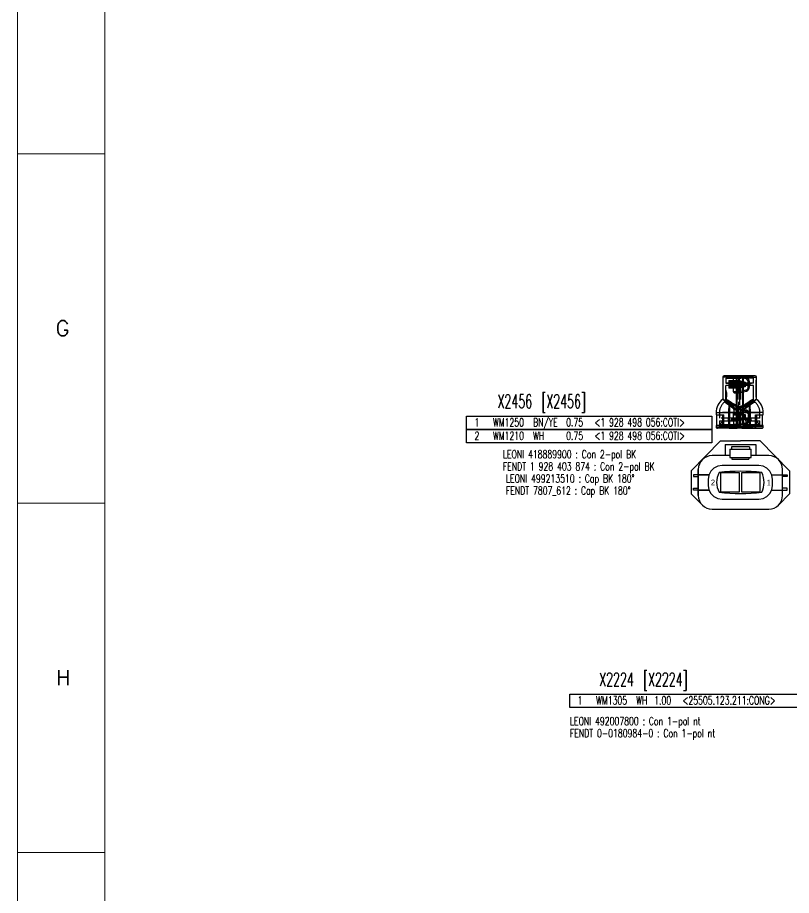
# Model space of a CAD drawing. Header units: millimetres. Extents: x -1 to 4489, y 0 to 1364.
# Drawn here: x 0 to 287.6, y 276.2 to 602.4 of the extents above; entities that cross this region are included whole.
import ezdxf

# ---------------------------------------------------------------- set-up
doc = ezdxf.new("R2010")
doc.units = ezdxf.units.MM
doc.linetypes.add('DOT', pattern=[0.25, 0, -0.25])
doc.linetypes.add('HIDDEN', pattern=[9.525, 6.35, -3.175])
for name, color, linetype in [('DEFAULT_2', 8, 'HIDDEN'), ('Drawingheader + Standards', 7, 'Continuous'), ('LAYER_0', 7, 'Continuous'), ('VERRUNDUNGEN', 7, 'Continuous')]:
    doc.layers.add(name, color=color, linetype=linetype)
doc.styles.add('DEFAULT', font='simplex.shx', dxfattribs={"bigfont": 'bigfont'})
doc.styles.add('HS-COMP-DESCRIPTION', font='ROMANS.SHX', dxfattribs={"width": 0.6, "height": 5})
doc.styles.add('HS-PART-NO', font='ROMANS.SHX', dxfattribs={"width": 0.7, "height": 3})
doc.styles.add('HS-WIRE', font='ROMANS.SHX', dxfattribs={"width": 0.7, "height": 3})

# ---------------------------------------------------------------- blocks, each defined once
blk = doc.blocks.new('Rahmen')
at = {"layer": 'Drawingheader + Standards', "color": 0, "linetype": 'Continuous', "lineweight": 0}
for p, q in [((-7386.39, -619.37), (-7386.39, 743.98)), ((-7386.39, 743.98), (-7386.39, -619.37)), ((-7353.97, 711.56), (-7353.97, -586.95)), ((-7386.39, -67.54), (-7353.97, -67.54)), ((-7386.39, -197.39), (-7353.97, -197.39)), ((-7386.39, -327.24), (-7353.97, -327.24))]:
    blk.add_line(p, q, dxfattribs=at)
at = {"layer": 'Drawingheader + Standards', "color": 0, "linetype": 'Continuous', "lineweight": 0, "style": 'DEFAULT'}
for s, p in [('G', (-7372.21, -135.25)), ('H', (-7372.08, -265.1))]:
    blk.add_text(s, height=5.67, dxfattribs=at).set_placement(p)
blk = doc.blocks.new('418889900')
at = {"layer": 'LAYER_0', "color": 7}
for points in [[(-7.53, 25.33), (-18.43, 14.2)], [(-7.53, 25.33), (-5.89, 25.33)], [(-5.89, 25.33), (-0.18, 25.33)], [(-5.89, 23.97), (5.52, 23.97)], [(-5.89, 23.97), (-5.89, 19.89)], [(-3.5, 23.17), (-3.5, 22.31)], [(3.14, 23.17), (-3.5, 23.17)], [(5.52, 25.33), (-0.18, 25.33)], [(3.14, 23.17), (3.14, 22.31)], [(7.16, 25.33), (5.52, 25.33)], [(5.52, 23.97), (5.52, 19.89)], [(7.16, 25.33), (18.06, 14.2)], [(-4.11, 19.89), (-10.71, 19.89)], [(-4.11, 22.31), (3.85, 22.31)], [(-4.11, 22.31), (-4.11, 19.2)], [(3.85, 19.2), (3.85, 22.31)], [(10.34, 19.89), (3.85, 19.89)], [(-4.11, 19.2), (3.85, 19.2)], [(-3.38, 19.2), (-3.38, 18.61)], [(-3.38, 18.61), (3.01, 18.61)], [(3.01, 19.2), (3.01, 18.61)], [(-18.43, 14.2), (-18.43, 5.67)], [(-15.83, 14.77), (-15.83, 5.1)], [(-15.83, 5.1), (-15.83, 14.77)], [(-12.13, 8.8), (-11.88, 7.22), (-11.15, 5.79), (-10.02, 4.66), (-8.59, 3.93), (-7.01, 3.68), (6.64, 3.68), (8.23, 3.93), (9.65, 4.66), (10.79, 5.79), (11.52, 7.22), (11.76, 8.8), (11.76, 11.07), (11.51, 12.65), (10.78, 14.08), (9.65, 15.21), (8.22, 15.94), (6.64, 16.19), (-7.01, 16.19), (-8.59, 15.94), (-10.02, 15.21), (-11.15, 14.08), (-11.88, 12.65), (-12.13, 11.07), (-12.13, 8.8)], [(-7.54, 6.43), (-0.53, 6.43), (-0.53, 13.44), (-7.54, 13.44), (-7.54, 6.43)], [(0.17, 6.43), (7.17, 6.43), (7.17, 13.44), (0.17, 13.44), (0.17, 6.43)], [(15.46, 5.1), (15.46, 14.77)], [(18.06, 14.2), (18.06, 5.67)], [(-15.83, 12.78), (-17.58, 12.78), (-17.58, 12.08), (-15.83, 12.08)], [(-11.79, 12.78), (-15.83, 12.78)], [(-11.79, 12.78), (-15.83, 12.78)], [(-15.83, 12.78), (-11.79, 12.78)], [(-15.83, 12.78), (-15.69, 12.78)], [(-15.83, 12.78), (-11.84, 12.78)], [(-11.79, 12.78), (-15.83, 12.78)], [(-11.79, 12.78), (-15.83, 12.78)], [(11.47, 12.78), (15.46, 12.78)], [(11.47, 12.78), (15.46, 12.78)], [(11.47, 12.78), (15.46, 12.78)], [(15.46, 12.78), (17.21, 12.78), (17.21, 12.08), (15.46, 12.08)], [(-15.83, 7.09), (-17.58, 7.09), (-17.58, 7.79), (-15.83, 7.79)], [(-11.79, 7.09), (-15.83, 7.09)], [(-11.79, 7.09), (-15.83, 7.09)], [(-15.83, 7.09), (-11.84, 7.09)], [(-11.79, 7.09), (-15.83, 7.09)], [(-11.79, 7.09), (-15.83, 7.09)], [(-15.83, 7.09), (-11.79, 7.09)], [(-15.83, 7.09), (-15.69, 7.09)], [(11.47, 7.09), (15.46, 7.09)], [(15.46, 7.09), (17.21, 7.09), (17.21, 7.79), (15.46, 7.79)], [(-18.43, 5.67), (-14.33, 1.48)], [(18.06, 5.67), (13.96, 1.48)], [(-10.71, -0.02), (10.34, -0.02)]]:
    blk.add_lwpolyline(points, dxfattribs=at)
for centre, radius, start, end in [((-10.71, 14.77), 5.12, 90, 180), ((10.34, 14.77), 5.12, 0, 90), ((-1.17, 9.93), 7.84, 152.22, 207.79), ((-0.18, -51.31), 65.38, 83.032, 96.966), ((0.8, 9.93), 7.84, 332.21, 27.775), ((-10.71, 5.1), 5.12, 180, 270), ((-0.18, 71.18), 65.38, 263.03, 276.97), ((10.34, 5.1), 5.12, 270, 0)]:
    blk.add_arc(centre, radius, start, end, dxfattribs=at)
for s, p in [('2', (-11.17, 8.86)), ('1', (9.56, 8.8))]:
    blk.add_text(s, height=2.1, dxfattribs=at).set_placement(p)
blk = doc.blocks.new('A$C147F36D9')
at = {"color": 0, "linetype": 'Continuous'}
for p, q in [((0, 19), (8.44, 19)), ((0, 19), (0, 18.5)), ((0, 18.5), (2.53, 18.5)), ((0.2, 18.5), (0.2, 14.5)), ((0.5, 19.5), (0.5, 19.5)), ((4.88, 19.5), (0.5, 19.5)), ((2.53, 14.5), (2.53, 18.5)), ((4.76, 19.1), (4.77, 19.19)), ((4.76, 19), (4.76, 19.1)), ((4.76, 19), (4.76, 13.7)), ((4.77, 19.19), (4.78, 19.28)), ((4.78, 19.28), (4.79, 19.35)), ((4.79, 19.35), (4.81, 19.42)), ((4.81, 19.42), (4.83, 19.46)), ((4.83, 19.46), (4.85, 19.49)), ((4.85, 19.49), (4.88, 19.5)), ((4.88, 19.5), (12.62, 19.5)), ((7.76, 19.5), (5.13, 19.5)), ((5.13, 19.5), (7.6, 19.5)), ((7.49, 18.16), (8.25, 18.37)), ((7.49, 13.7), (7.49, 18.16)), ((7.75, 18.23), (7.81, 18.24)), ((7.75, 0.27), (7.75, 18.23)), ((7.81, 18.24), (7.91, 18.25)), ((7.91, 18.25), (8.04, 18.25)), ((8.04, 18.25), (8.2, 18.26)), ((8.2, 18.26), (8.37, 18.26)), ((8.25, 18.37), (8.33, 18.37)), ((8.3, 18.38), (8.44, 18.42)), ((8.33, 18.37), (9.25, 18.37)), ((8.37, 18.26), (8.56, 18.26)), ((8.45, 19.14), (8.44, 19)), ((8.44, 19), (8.44, 18.42)), ((8.46, 19.26), (8.45, 19.14)), ((8.48, 19.36), (8.46, 19.26)), ((8.5, 19.43), (8.48, 19.36)), ((8.53, 19.48), (8.5, 19.43)), ((8.57, 19.5), (8.53, 19.48)), ((8.56, 18.26), (8.75, 18.26)), ((8.75, 18.37), (8.75, 18.7)), ((8.75, 18.26), (8.94, 18.26)), ((8.93, 19.5), (8.97, 19.47)), ((8.94, 18.26), (9.13, 18.26)), ((8.97, 19.47), (9, 19.42)), ((9, 19.42), (9.02, 19.34)), ((9.02, 19.34), (9.04, 19.25)), ((9.04, 19.25), (9.05, 19.13)), ((9.05, 19.13), (9.06, 19)), ((17.5, 19), (9.06, 19)), ((9.06, 18.42), (9.06, 19)), ((9.2, 18.38), (9.06, 18.42)), ((9.13, 18.26), (9.3, 18.26)), ((9.25, 18.37), (9.75, 18.23)), ((9.3, 18.26), (9.46, 18.25)), ((9.46, 18.25), (9.59, 18.25)), ((9.59, 18.25), (9.69, 18.24)), ((12.61, 19.5), (9.62, 19.5)), ((9.69, 18.24), (9.75, 18.23)), ((9.75, 18.23), (10.01, 18.16)), ((9.75, 0.27), (9.75, 18.23)), ((10.01, 13.7), (10.01, 18.16)), ((12.62, 19.5), (17, 19.5)), ((12.65, 19.49), (12.62, 19.5)), ((12.67, 19.46), (12.65, 19.49)), ((12.69, 19.42), (12.67, 19.46)), ((12.7, 19.35), (12.69, 19.42)), ((12.72, 19.28), (12.7, 19.35)), ((12.73, 19.19), (12.72, 19.28)), ((12.74, 19.1), (12.73, 19.19)), ((12.74, 19), (12.74, 19.1)), ((12.74, 19), (12.74, 13.7)), ((14.97, 18.5), (17.5, 18.5)), ((14.97, 18.5), (14.97, 14.5)), ((17.3, 14.5), (17.3, 18.5)), ((17.5, 18.5), (17.5, 19)), ((2.53, 14.5), (0, 14.5)), ((0, 14.5), (0, 13.7)), ((0, 13.7), (1.34, 13.7)), ((1.34, 13.7), (4.76, 13.7)), ((4.76, 13.7), (7.49, 13.7)), ((4.76, 13.7), (4.77, 13.16)), ((4.77, 13.16), (4.78, 12.63)), ((7.48, 13.19), (7.49, 13.36)), ((7.48, 13.02), (7.48, 13.19)), ((7.49, 13.53), (7.49, 13.7)), ((7.49, 13.36), (7.49, 13.53)), ((12.74, 13.7), (10.01, 13.7)), ((10.01, 13.53), (10.01, 13.7)), ((10.01, 13.36), (10.01, 13.53)), ((10.02, 13.19), (10.01, 13.36)), ((10.02, 13.02), (10.02, 13.19)), ((12.73, 13.16), (12.72, 12.63)), ((12.74, 13.7), (12.73, 13.16)), ((16.16, 13.7), (12.74, 13.7)), ((17.5, 14.5), (14.97, 14.5)), ((17.5, 13.7), (16.16, 13.7)), ((17.5, 13.7), (17.5, 14.5)), ((3.52, 9.52), (3.95, 9.82)), ((3.95, 9.82), (4.43, 10.18)), ((4.43, 10.18), (4.95, 10.61)), ((4.78, 12.63), (4.81, 12.1)), ((4.81, 12.1), (4.85, 11.59)), ((4.85, 11.59), (4.9, 11.09)), ((4.9, 11.09), (4.95, 10.61)), ((4.95, 10.61), (5.33, 10.93)), ((5.33, 10.93), (5.73, 11.27)), ((5.73, 11.27), (6.14, 11.61)), ((6.14, 11.61), (6.57, 11.96)), ((6.57, 11.96), (7.01, 12.32)), ((7.01, 12.32), (7.46, 12.68)), ((7.46, 12.68), (7.47, 12.85)), ((7.46, 0.5), (7.46, 12.68)), ((7.47, 12.85), (7.48, 13.02)), ((10.03, 12.85), (10.02, 13.02)), ((10.04, 12.68), (10.03, 12.85)), ((10.04, 0.5), (10.04, 12.68)), ((10.49, 12.31), (10.04, 12.68)), ((10.93, 11.96), (10.49, 12.31)), ((11.36, 11.61), (10.93, 11.96)), ((11.78, 11.26), (11.36, 11.61)), ((12.17, 10.93), (11.78, 11.26)), ((12.55, 10.61), (12.17, 10.93)), ((12.6, 11.09), (12.55, 10.61)), ((13.06, 10.19), (12.55, 10.61)), ((12.65, 11.58), (12.6, 11.09)), ((12.69, 12.1), (12.65, 11.58)), ((12.72, 12.63), (12.69, 12.1)), ((13.53, 9.83), (13.06, 10.19)), ((13.96, 9.53), (13.53, 9.83)), ((2.45, 8.77), (2.5, 8.82)), ((2.45, 8.77), (2.45, 8)), ((2.45, 8.76), (2.45, 8.77)), ((2.45, 8), (2.63, 8)), ((2.5, 8.82), (2.64, 8.93)), ((2.63, 1), (2.63, 8)), ((2.64, 8.93), (2.86, 9.08)), ((2.86, 9.08), (3.15, 9.27)), ((3.15, 9.27), (3.52, 9.52)), ((14.33, 9.28), (13.96, 9.53)), ((14.63, 9.08), (14.33, 9.28)), ((14.85, 8.93), (14.63, 9.08)), ((15, 8.83), (14.85, 8.93)), ((15.05, 8.77), (15, 8.83)), ((15.05, 0.5), (15.05, 8.77)), ((15.05, 8.76), (15.05, 8.77)), ((10.04, 4.6), (12.71, 4.6)), ((12.36, 4.4), (10.04, 4.4)), ((11.96, 4.6), (11.96, 4.4)), ((12.36, 4.4), (12.36, 2)), ((12.71, 1.8), (12.71, 4.6)), ((2.63, 1), (2.45, 1)), ((2.45, 1), (2.45, 0.5)), ((7.46, 0.5), (2.45, 0.5)), ((7.45, 0.42), (7.46, 0.45)), ((7.45, 0.4), (7.45, 0.42)), ((7.45, 0.37), (7.45, 0.4)), ((7.45, 0.35), (7.45, 0.37)), ((8.25, 0.13), (7.45, 0.35)), ((7.46, 0.47), (7.46, 0.5)), ((7.46, 0.45), (7.46, 0.47)), ((7.81, 0.26), (7.75, 0.27)), ((7.91, 0.25), (7.81, 0.26)), ((8.04, 0.25), (7.91, 0.25)), ((8.2, 0.24), (8.04, 0.25)), ((8.37, 0.24), (8.2, 0.24)), ((9.17, 0.13), (8.25, 0.13)), ((8.51, 0.06), (8.3, 0.12)), ((8.56, 0.24), (8.37, 0.24)), ((8.52, 0.05), (8.51, 0.06)), ((8.53, 0.03), (8.52, 0.05)), ((8.54, 0.02), (8.53, 0.03)), ((8.55, 0.01), (8.54, 0.02)), ((8.56, 0), (8.55, 0.01)), ((8.75, 0.24), (8.56, 0.24)), ((8.57, 0), (8.56, 0)), ((8.94, 0.24), (8.75, 0.24)), ((8.75, 0.1), (8.75, 0.13)), ((8.75, 0), (8.75, 0.1)), ((8.75, 0.1), (8.75, 0)), ((8.93, 0), (8.94, 0)), ((9.13, 0.24), (8.94, 0.24)), ((8.94, 0), (8.95, 0.01)), ((8.95, 0.01), (8.96, 0.02)), ((8.96, 0.02), (8.97, 0.03)), ((8.97, 0.03), (8.98, 0.05)), ((8.98, 0.05), (8.99, 0.06)), ((8.99, 0.06), (9.2, 0.12)), ((9.3, 0.24), (9.13, 0.24)), ((9.25, 0.13), (9.17, 0.13)), ((10.05, 0.35), (9.25, 0.13)), ((9.46, 0.25), (9.3, 0.24)), ((9.59, 0.25), (9.46, 0.25)), ((9.69, 0.26), (9.59, 0.25)), ((9.75, 0.27), (9.69, 0.26)), ((10.04, 2), (12.36, 2)), ((12.71, 1.8), (10.04, 1.8)), ((10.04, 0.5), (15.05, 0.5)), ((10.04, 0.47), (10.04, 0.5)), ((10.04, 0.45), (10.04, 0.47)), ((10.04, 0.42), (10.04, 0.45)), ((10.05, 0.4), (10.04, 0.42)), ((10.05, 0.37), (10.05, 0.4)), ((10.05, 0.35), (10.05, 0.37)), ((11.96, 2), (11.96, 1.8)), ((2.95, 0), (8.51, 0)), ((8.57, 0), (8.93, 0)), ((8.93, 0), (14.55, 0))]:
    blk.add_line(p, q, dxfattribs=at)
for centre, radius, start, end in [((0.5, 19), 0.5, 89.9996, 180), ((17, 19), 0.5, 0, 90), ((6.2, 13.7), 6.2, 180, 232.6344), ((11.3, 13.7), 6.2, 307.3795, 0), ((2.95, 0.5), 0.5, 180, 269.9955), ((14.55, 0.5), 0.5, 270.0184, 0)]:
    blk.add_arc(centre, radius, start, end, dxfattribs=at)
at = {"layer": 'DEFAULT_2', "color": 0, "linetype": 'HIDDEN'}
for p, q in [((1.2, 18.6), (16.3, 18.6)), ((1.2, 18.6), (1.2, 16.7)), ((16.3, 16.7), (1.2, 16.7)), ((1.26, 18.19), (2.53, 16.91)), ((2.53, 18.5), (2.88, 18.5)), ((2.53, 16.91), (2.75, 16.7)), ((2.75, 19.5), (2.75, 18.7)), ((14.75, 18.7), (2.75, 18.7)), ((2.88, 18.5), (2.88, 14.5)), ((3, 19.5), (3, 18.6)), ((3.85, 19.3), (13.65, 19.3)), ((4.26, 16.7), (4.29, 16.7)), ((4.29, 16.7), (4.31, 16.7)), ((4.31, 16.7), (4.33, 16.7)), ((4.33, 16.7), (4.36, 16.7)), ((4.65, 16.2), (4.65, 16.7)), ((4.76, 19), (4.77, 19.13)), ((4.77, 19.13), (4.78, 19.25)), ((4.78, 19.25), (4.8, 19.36)), ((4.8, 19.36), (4.82, 19.43)), ((4.82, 19.43), (4.85, 19.48)), ((4.85, 19.48), (4.88, 19.5)), ((4.94, 18.6), (4.94, 19.5)), ((5.36, 19.5), (4.95, 19.5)), ((5.04, 18.6), (5.04, 16.7)), ((5.04, 16.7), (5.04, 16.2)), ((5.42, 19.5), (5.36, 19.5)), ((5.45, 19.5), (5.42, 19.5)), ((5.47, 19.5), (5.45, 19.5)), ((5.5, 19.5), (5.47, 19.5)), ((5.53, 19.5), (5.5, 19.5)), ((5.58, 19.5), (5.53, 19.5)), ((5.57, 16.57), (5.54, 16.31)), ((5.54, 16.31), (5.55, 16.51)), ((5.55, 16.51), (5.6, 16.7)), ((5.64, 16.8), (5.57, 16.57)), ((5.61, 19.5), (5.58, 19.5)), ((5.6, 16.7), (5.68, 16.87)), ((5.67, 19.5), (5.61, 19.5)), ((5.77, 17.02), (5.64, 16.8)), ((5.75, 19.5), (5.67, 19.5)), ((5.68, 16.87), (5.78, 17.04)), ((5.88, 19.5), (5.75, 19.5)), ((5.95, 17.21), (5.77, 17.02)), ((5.78, 17.04), (5.91, 17.18)), ((6.53, 19.51), (5.88, 19.5)), ((5.91, 17.18), (6.07, 17.3)), ((6.15, 17.35), (5.95, 17.21)), ((6.07, 17.3), (6.24, 17.4)), ((6.11, 16.2), (6.11, 16.7)), ((6.39, 17.46), (6.15, 17.35)), ((6.24, 17.4), (6.43, 17.47)), ((6.34, 17.85), (6.33, 17.85)), ((6.33, 17.85), (6.34, 17.82)), ((7.49, 18.16), (6.34, 17.85)), ((6.34, 17.85), (6.34, 17.84)), ((6.34, 17.84), (6.34, 17.8)), ((6.34, 17.82), (6.35, 17.79)), ((6.34, 17.8), (6.36, 17.74)), ((6.36, 17.74), (6.37, 17.68)), ((6.36, 17.74), (6.38, 17.66)), ((6.37, 17.68), (6.39, 17.61)), ((6.38, 17.66), (6.4, 17.57)), ((8.75, 18.09), (6.39, 17.46)), ((6.39, 17.61), (6.39, 17.54)), ((6.39, 17.54), (6.39, 17.46)), ((6.4, 17.57), (6.43, 17.47)), ((6.43, 17.47), (8.75, 18.09)), ((6.75, 19.5), (6.53, 19.51)), ((6.6, 16.7), (6.6, 16.2)), ((6.83, 19.5), (6.75, 19.5)), ((6.75, 16.16), (8.75, 16.7)), ((6.9, 19.5), (6.83, 19.5)), ((6.94, 19.5), (6.9, 19.5)), ((7, 19.5), (6.94, 19.5)), ((7.02, 19.5), (7, 19.5)), ((7.05, 19.5), (7.02, 19.5)), ((7.09, 19.5), (7.05, 19.5)), ((7.13, 19.5), (7.09, 19.5)), ((7.14, 19.5), (7.13, 19.5)), ((7.18, 19.5), (7.14, 19.5)), ((7.2, 19.5), (7.18, 19.5)), ((7.21, 19.5), (7.2, 19.5)), ((7.25, 19.5), (7.21, 19.5)), ((7.26, 19.5), (7.25, 19.5)), ((7.28, 19.5), (7.26, 19.5)), ((7.3, 19.5), (7.28, 19.5)), ((7.33, 19.5), (7.3, 19.5)), ((7.35, 19.5), (7.33, 19.5)), ((7.36, 19.5), (7.35, 19.5)), ((7.38, 19.5), (7.36, 19.5)), ((7.39, 19.5), (7.38, 19.5)), ((7.41, 19.5), (7.39, 19.5)), ((7.43, 19.5), (7.41, 19.5)), ((7.44, 19.5), (7.43, 19.5)), ((7.47, 19.5), (7.44, 19.5)), ((7.49, 19.5), (7.47, 19.5)), ((7.5, 19.5), (7.49, 19.5)), ((7.52, 19.5), (7.5, 19.5)), ((7.54, 19.5), (7.52, 19.5)), ((7.55, 19.5), (7.54, 19.5)), ((7.57, 19.5), (7.55, 19.5)), ((7.98, 19.5), (7.57, 19.5)), ((8.75, 18.5), (8.25, 18.37)), ((8.25, 18.37), (8.25, 0.13)), ((8.3, 18.38), (8.3, 0.12)), ((8.39, 16.2), (8.39, 16.7)), ((8.44, 19), (9.06, 19)), ((10.41, 18.5), (8.75, 18.5)), ((8.75, 18.5), (8.75, 18.5)), ((8.75, 18.5), (8.75, 18.49)), ((8.75, 18.49), (8.75, 18.48)), ((8.75, 18.48), (8.75, 18.46)), ((8.75, 18.46), (8.75, 18.45)), ((8.75, 18.45), (8.76, 18.29)), ((8.75, 4.4), (8.75, 18.37)), ((8.76, 18.11), (8.75, 18.09)), ((8.75, 18.1), (9.25, 18.1)), ((8.75, 16.5), (11.15, 16.5)), ((8.76, 18.29), (8.76, 18.27)), ((8.76, 18.27), (8.76, 18.25)), ((8.76, 18.25), (8.77, 18.23)), ((8.77, 18.16), (8.76, 18.14)), ((8.76, 18.14), (8.76, 18.13)), ((8.76, 18.13), (8.76, 18.11)), ((8.77, 18.23), (8.77, 18.21)), ((8.77, 18.21), (8.77, 18.19)), ((8.77, 18.19), (8.77, 18.18)), ((8.77, 18.18), (8.77, 18.16)), ((9.11, 16.7), (9.11, 16.2)), ((9.25, 18.37), (9.2, 18.38)), ((9.2, 0.12), (9.2, 18.38)), ((9.25, 18.37), (9.25, 0.13)), ((9.25, 18.1), (10.9, 18.1)), ((10.48, 18.5), (10.41, 18.5)), ((10.56, 18.48), (10.48, 18.5)), ((10.62, 18.46), (10.56, 18.48)), ((10.68, 18.44), (10.62, 18.46)), ((10.73, 18.4), (10.68, 18.44)), ((10.78, 18.37), (10.73, 18.4)), ((10.82, 18.33), (10.78, 18.37)), ((10.85, 18.28), (10.82, 18.33)), ((10.87, 18.24), (10.85, 18.28)), ((10.89, 18.19), (10.87, 18.24)), ((10.9, 18.15), (10.89, 18.19)), ((10.9, 18.1), (10.9, 18.15)), ((10.9, 18.1), (10.9, 16.7)), ((10.9, 16.2), (10.9, 16.7)), ((11.15, 13.9), (11.15, 16.7)), ((11.39, 16.7), (11.39, 16.2)), ((11.64, 16.7), (11.64, 16.2)), ((12.46, 18.6), (12.46, 16.7)), ((12.46, 16.2), (12.46, 16.7)), ((12.56, 18.6), (12.56, 19.5)), ((12.65, 19.48), (12.62, 19.5)), ((12.68, 19.43), (12.65, 19.48)), ((12.7, 19.35), (12.68, 19.43)), ((12.72, 19.25), (12.7, 19.35)), ((12.73, 19.13), (12.72, 19.25)), ((12.74, 19), (12.73, 19.13)), ((12.85, 16.7), (12.85, 16.2)), ((13.17, 16.7), (13.14, 16.7)), ((13.19, 16.7), (13.17, 16.7)), ((13.21, 16.7), (13.19, 16.7)), ((13.24, 16.7), (13.21, 16.7)), ((14.5, 18.6), (14.5, 19.5)), ((14.62, 18.5), (14.97, 18.5)), ((14.62, 18.5), (14.62, 14.5)), ((14.75, 18.7), (14.75, 19.5)), ((14.75, 16.7), (14.97, 16.91)), ((14.97, 16.91), (16.24, 18.19)), ((16.3, 16.7), (16.3, 18.6)), ((1.2, 15.7), (8.24, 15.7)), ((1.2, 15.7), (1.2, 13.7)), ((4.76, 13.7), (1.34, 13.7)), ((2.88, 14.5), (2.53, 14.5)), ((4.65, 16.2), (12.85, 16.2)), ((4.76, 15.72), (4.67, 15.7)), ((4.86, 15.77), (4.76, 15.72)), ((8.75, 13.7), (4.76, 13.7)), ((4.76, 13.7), (4.77, 13.05)), ((4.77, 13.05), (4.79, 12.42)), ((4.93, 15.85), (4.86, 15.77)), ((4.99, 15.95), (4.93, 15.85)), ((5.03, 16.07), (4.99, 15.95)), ((5.04, 16.2), (5.03, 16.07)), ((5.04, 15.7), (5.04, 13.7)), ((5.04, 13.7), (5.04, 13.27)), ((5.04, 13.7), (5.05, 13.18)), ((5.04, 13.27), (5.06, 12.83)), ((5.05, 13.18), (5.06, 12.66)), ((5.54, 16.31), (5.15, 16.31)), ((5.15, 16.31), (5.15, 14.29)), ((5.54, 14.29), (5.15, 14.29)), ((5.15, 14.29), (5.54, 14.29)), ((5.54, 14.29), (5.54, 16.31)), ((5.66, 14.08), (5.54, 14.29)), ((5.55, 14.09), (5.54, 14.29)), ((5.6, 13.9), (5.55, 14.09)), ((5.68, 13.73), (5.6, 13.9)), ((5.8, 13.88), (5.66, 14.08)), ((5.78, 13.56), (5.68, 13.73)), ((5.91, 13.42), (5.78, 13.56)), ((5.94, 13.68), (5.8, 13.88)), ((6.07, 13.3), (5.91, 13.42)), ((6.09, 13.49), (5.94, 13.68)), ((6.08, 15.72), (6.07, 15.7)), ((6.24, 13.2), (6.07, 13.3)), ((6.09, 15.77), (6.08, 15.72)), ((6.1, 15.85), (6.09, 15.77)), ((6.25, 13.31), (6.09, 13.49)), ((6.11, 16.07), (6.1, 15.95)), ((6.1, 15.95), (6.1, 15.85)), ((6.11, 16.2), (6.11, 16.07)), ((6.43, 13.13), (6.24, 13.2)), ((6.43, 13.13), (6.25, 13.31)), ((6.43, 13.13), (6.4, 13.03)), ((6.43, 13.13), (8.75, 12.51)), ((8.75, 12.51), (6.43, 13.13)), ((6.57, 15.72), (6.56, 15.7)), ((6.58, 15.77), (6.57, 15.72)), ((6.59, 15.85), (6.58, 15.77)), ((6.6, 16.07), (6.59, 15.95)), ((6.59, 15.95), (6.59, 15.85)), ((6.6, 16.2), (6.6, 16.07)), ((6.75, 14.44), (6.75, 16.16)), ((8.75, 13.9), (6.75, 14.44)), ((11.15, 16), (6.95, 16)), ((6.95, 14.6), (6.95, 16)), ((6.95, 14.6), (11.15, 14.6)), ((7.11, 14.6), (7.11, 16)), ((7.5, 12.83), (8.75, 13.7)), ((8.2, 13.18), (7.66, 12.66)), ((7.9, 15.7), (8.03, 15.72)), ((8.03, 15.72), (8.15, 15.77)), ((8.17, 15.7), (8.07, 15.7)), ((8.15, 15.77), (8.25, 15.85)), ((8.25, 15.72), (8.17, 15.7)), ((8.75, 13.7), (8.2, 13.18)), ((8.38, 15.72), (8.24, 15.7)), ((8.25, 15.85), (8.33, 15.95)), ((8.33, 15.74), (8.25, 15.72)), ((8.33, 15.95), (8.38, 16.07)), ((8.41, 15.76), (8.33, 15.74)), ((8.38, 16.07), (8.39, 16.2)), ((8.5, 15.77), (8.38, 15.72)), ((8.47, 15.8), (8.41, 15.76)), ((8.53, 15.83), (8.47, 15.8)), ((8.6, 15.85), (8.5, 15.77)), ((8.59, 15.87), (8.53, 15.83)), ((8.63, 15.91), (8.59, 15.87)), ((8.68, 15.95), (8.6, 15.85)), ((8.67, 15.96), (8.63, 15.91)), ((8.7, 16.01), (8.67, 15.96)), ((8.73, 16.07), (8.68, 15.95)), ((8.72, 16.05), (8.7, 16.01)), ((8.74, 16.1), (8.72, 16.05)), ((8.75, 16.2), (8.73, 16.07)), ((8.75, 16.15), (8.74, 16.1)), ((8.75, 16.2), (8.77, 16.07)), ((8.75, 16.2), (8.75, 16.15)), ((8.75, 14.1), (11.15, 14.1)), ((11.15, 13.9), (8.75, 13.9)), ((8.75, 13.7), (16.16, 13.7)), ((9.3, 13.18), (8.75, 13.7)), ((10, 12.83), (8.75, 13.7)), ((8.77, 16.07), (8.82, 15.95)), ((8.82, 15.95), (8.9, 15.85)), ((8.9, 15.85), (9, 15.77)), ((9, 15.77), (9.13, 15.72)), ((9.11, 16.2), (9.12, 16.07)), ((9.12, 16.07), (9.17, 15.95)), ((9.13, 15.72), (9.26, 15.7)), ((9.17, 15.95), (9.25, 15.85)), ((9.25, 15.85), (9.35, 15.77)), ((9.26, 15.7), (16.3, 15.7)), ((9.84, 12.66), (9.3, 13.18)), ((9.35, 15.77), (9.47, 15.72)), ((9.47, 15.72), (9.6, 15.7)), ((10.9, 16.07), (10.9, 16.2)), ((10.91, 15.95), (10.9, 16.07)), ((10.9, 13.9), (10.9, 13.7)), ((10.9, 13.7), (12.74, 13.7)), ((10.9, 13.51), (10.9, 13.7)), ((10.91, 13.31), (10.9, 13.51)), ((10.91, 15.85), (10.91, 15.95)), ((10.92, 15.77), (10.91, 15.85)), ((10.92, 13.11), (10.91, 13.31)), ((10.93, 15.72), (10.92, 15.77)), ((10.93, 12.91), (10.92, 13.11)), ((10.94, 15.7), (10.93, 15.72)), ((11.39, 16.2), (11.39, 16.07)), ((11.39, 16.07), (11.4, 15.95)), ((11.4, 15.95), (11.4, 15.85)), ((11.4, 15.85), (11.41, 15.77)), ((11.41, 15.77), (11.42, 15.72)), ((11.42, 15.72), (11.43, 15.7)), ((11.64, 16.2), (11.66, 16.07)), ((11.66, 16.07), (11.69, 15.95)), ((11.69, 15.95), (11.75, 15.85)), ((11.75, 15.85), (11.83, 15.77)), ((11.83, 15.77), (11.92, 15.72)), ((11.92, 15.72), (12.02, 15.7)), ((12.46, 13.27), (12.44, 12.83)), ((12.45, 13.18), (12.44, 12.66)), ((12.46, 13.7), (12.45, 13.18)), ((12.46, 16.2), (12.47, 16.07)), ((12.46, 15.7), (12.46, 13.7)), ((12.46, 13.7), (12.46, 13.27)), ((12.47, 16.07), (12.51, 15.95)), ((12.51, 15.95), (12.57, 15.85)), ((12.57, 15.85), (12.64, 15.77)), ((12.64, 15.77), (12.74, 15.72)), ((12.73, 13.05), (12.71, 12.42)), ((12.74, 13.7), (12.73, 13.05)), ((12.74, 15.72), (12.83, 15.7)), ((14.97, 14.5), (14.62, 14.5)), ((16.3, 13.7), (16.3, 15.7)), ((3.23, 9.78), (3.37, 9.89)), ((3.59, 9.86), (3.36, 9.76)), ((3.37, 9.89), (3.61, 10.04)), ((3.9, 10), (3.59, 9.86)), ((3.61, 10.04), (3.92, 10.25)), ((4.29, 10.2), (3.9, 10)), ((3.92, 10.25), (4.29, 10.51)), ((4.29, 10.51), (4.73, 10.82)), ((4.74, 10.45), (4.29, 10.2)), ((5.03, 10.07), (4.46, 9.71)), ((4.73, 10.82), (5.19, 11.21)), ((5.26, 10.77), (4.74, 10.45)), ((5.18, 10.12), (4.74, 9.71)), ((4.79, 12.42), (4.83, 11.79)), ((4.83, 11.79), (4.88, 11.19)), ((4.88, 11.19), (4.95, 10.61)), ((4.95, 10.61), (5.03, 10.07)), ((5.39, 10.3), (5.03, 10.07)), ((5.06, 12.83), (5.08, 12.41)), ((5.06, 12.66), (5.1, 12.16)), ((5.08, 12.41), (5.11, 11.99)), ((5.1, 12.16), (5.14, 11.67)), ((5.11, 11.99), (5.15, 11.59)), ((5.14, 11.67), (5.19, 11.21)), ((5.15, 11.59), (5.19, 11.21)), ((5.68, 10.61), (5.18, 10.12)), ((5.19, 11.21), (5.74, 11.59)), ((5.19, 11.21), (5.26, 10.77)), ((5.3, 11.11), (5.19, 11.21)), ((5.23, 9.68), (5.74, 10.07)), ((5.87, 11), (5.26, 10.77)), ((5.36, 10.67), (5.26, 10.77)), ((5.39, 11.01), (5.3, 11.11)), ((5.45, 10.56), (5.36, 10.67)), ((5.48, 10.91), (5.39, 11.01)), ((5.74, 10.5), (5.39, 10.3)), ((5.54, 10.44), (5.45, 10.56)), ((5.55, 10.81), (5.48, 10.91)), ((5.61, 10.32), (5.54, 10.44)), ((5.62, 10.71), (5.55, 10.81)), ((5.68, 10.19), (5.61, 10.32)), ((5.68, 10.61), (5.62, 10.71)), ((6.13, 11.12), (5.68, 10.61)), ((5.74, 10.07), (5.68, 10.19)), ((5.74, 11.59), (6.31, 11.99)), ((6.08, 10.7), (5.74, 10.5)), ((5.74, 10.07), (6.25, 10.36)), ((6.47, 11.22), (5.87, 11)), ((6.41, 10.87), (6.08, 10.7)), ((6.62, 11.64), (6.13, 11.12)), ((6.25, 10.36), (6.76, 10.64)), ((6.31, 11.99), (6.9, 12.41)), ((6.34, 12.8), (6.36, 12.86)), ((6.34, 12.76), (6.34, 12.8)), ((6.34, 12.76), (6.34, 12.75)), ((6.34, 12.75), (6.34, 12.76)), ((8.75, 12.1), (6.34, 12.75)), ((6.38, 12.94), (6.36, 12.86)), ((6.36, 12.86), (6.38, 12.94)), ((6.4, 13.03), (6.38, 12.94)), ((6.74, 11.02), (6.41, 10.87)), ((7.06, 11.43), (6.47, 11.22)), ((7.13, 12.15), (6.62, 11.64)), ((7.05, 11.16), (6.74, 11.02)), ((6.76, 10.64), (7.27, 10.91)), ((6.9, 12.41), (7.5, 12.83)), ((7.36, 11.27), (7.05, 11.16)), ((7.64, 11.62), (7.06, 11.43)), ((7.66, 12.66), (7.13, 12.15)), ((7.27, 10.91), (7.77, 11.14)), ((7.65, 11.36), (7.36, 11.27)), ((8.2, 11.79), (7.64, 11.62)), ((7.94, 11.42), (7.65, 11.36)), ((7.77, 11.14), (8.27, 11.34)), ((8.22, 11.47), (7.94, 11.42)), ((8.75, 11.93), (8.2, 11.79)), ((8.49, 11.5), (8.22, 11.47)), ((8.27, 11.34), (8.75, 11.51)), ((8.75, 11.51), (8.49, 11.5)), ((8.75, 12.51), (8.76, 12.49)), ((8.75, 12.5), (9.44, 12.5)), ((8.76, 12.25), (8.75, 12.21)), ((8.75, 12.21), (8.75, 12.15)), ((8.75, 12.15), (8.75, 12.13)), ((8.75, 12.13), (8.75, 12.12)), ((8.75, 12.12), (8.75, 12.11)), ((8.75, 12.11), (8.75, 12.1)), ((8.75, 12.1), (10.54, 12.1)), ((8.75, 12.1), (8.75, 12.1)), ((8.75, 11.93), (9.37, 11.74)), ((8.75, 11.51), (9.01, 11.5)), ((8.75, 11.51), (9.28, 11.28)), ((8.76, 12.49), (8.76, 12.47)), ((8.76, 12.47), (8.77, 12.46)), ((8.77, 12.37), (8.76, 12.35)), ((8.76, 12.35), (8.76, 12.33)), ((8.76, 12.33), (8.76, 12.31)), ((8.76, 12.31), (8.76, 12.29)), ((8.76, 12.29), (8.76, 12.25)), ((8.77, 12.46), (8.77, 12.44)), ((8.77, 12.44), (8.77, 12.42)), ((8.77, 12.42), (8.77, 12.41)), ((8.77, 12.41), (8.77, 12.39)), ((8.77, 12.39), (8.77, 12.37)), ((9.01, 11.5), (9.28, 11.47)), ((9.28, 11.47), (9.56, 11.42)), ((9.28, 11.28), (9.81, 11.05)), ((9.37, 11.74), (9.98, 11.54)), ((9.44, 12.5), (10.6, 12.5)), ((9.56, 11.42), (9.84, 11.36)), ((9.81, 11.05), (10.33, 10.81)), ((10.37, 12.15), (9.84, 12.66)), ((9.84, 11.36), (10.14, 11.27)), ((9.98, 11.54), (10.57, 11.34)), ((10.6, 12.41), (10, 12.83)), ((10.14, 11.27), (10.44, 11.16)), ((10.33, 10.81), (10.83, 10.56)), ((10.88, 11.64), (10.37, 12.15)), ((10.44, 11.16), (10.76, 11.03)), ((10.63, 12.11), (10.54, 12.1)), ((10.57, 11.34), (11.7, 10.96)), ((10.6, 12.5), (10.8, 12.5)), ((11.19, 11.99), (10.6, 12.41)), ((10.72, 12.13), (10.63, 12.11)), ((10.79, 12.17), (10.72, 12.13)), ((10.76, 11.03), (11.08, 10.87)), ((10.85, 12.22), (10.79, 12.17)), ((10.8, 12.5), (10.96, 12.5)), ((10.83, 10.56), (11.31, 10.32)), ((10.9, 12.28), (10.85, 12.22)), ((11.37, 11.12), (10.88, 11.64)), ((10.94, 12.34), (10.9, 12.28)), ((10.94, 12.71), (10.93, 12.91)), ((10.96, 12.5), (10.94, 12.71)), ((10.96, 12.42), (10.94, 12.34)), ((10.96, 12.5), (10.96, 12.42)), ((11.08, 10.87), (11.42, 10.7)), ((11.76, 11.59), (11.19, 11.99)), ((11.31, 10.32), (11.76, 10.07)), ((11.82, 10.61), (11.37, 11.12)), ((11.42, 10.7), (11.76, 10.51)), ((11.7, 10.96), (12.24, 10.77)), ((12.31, 11.21), (11.76, 11.59)), ((11.76, 10.51), (12.11, 10.3)), ((11.76, 10.07), (11.82, 10.19)), ((11.76, 10.07), (12.22, 9.72)), ((11.82, 10.61), (11.88, 10.71)), ((12.25, 10.18), (11.82, 10.61)), ((11.82, 10.19), (11.88, 10.32)), ((11.88, 10.71), (11.95, 10.81)), ((11.88, 10.32), (11.96, 10.44)), ((11.95, 10.81), (12.03, 10.91)), ((11.96, 10.44), (12.05, 10.56)), ((12.03, 10.91), (12.11, 11.02)), ((12.05, 10.56), (12.14, 10.67)), ((12.11, 11.02), (12.21, 11.11)), ((12.11, 10.3), (12.47, 10.07)), ((12.14, 10.67), (12.24, 10.77)), ((12.21, 11.11), (12.31, 11.21)), ((12.31, 11.21), (12.24, 10.77)), ((12.24, 10.77), (12.75, 10.45)), ((12.65, 9.81), (12.25, 10.18)), ((12.36, 11.67), (12.31, 11.21)), ((12.35, 11.59), (12.31, 11.21)), ((12.77, 10.82), (12.31, 11.21)), ((12.39, 11.99), (12.35, 11.59)), ((12.4, 12.16), (12.36, 11.67)), ((12.42, 12.41), (12.39, 11.99)), ((12.44, 12.66), (12.4, 12.16)), ((12.44, 12.83), (12.42, 12.41)), ((12.55, 10.61), (12.47, 10.07)), ((12.47, 10.07), (13.03, 9.72)), ((12.62, 11.19), (12.55, 10.61)), ((12.67, 11.79), (12.62, 11.19)), ((12.99, 9.51), (12.65, 9.81)), ((12.71, 12.42), (12.67, 11.79)), ((12.75, 10.45), (13.21, 10.2)), ((13.2, 10.51), (12.77, 10.82)), ((13.58, 10.25), (13.2, 10.51)), ((13.21, 10.2), (13.6, 10)), ((13.89, 10.04), (13.58, 10.25)), ((13.6, 10), (13.91, 9.86)), ((14.12, 9.89), (13.89, 10.04)), ((13.91, 9.86), (14.14, 9.76)), ((14.27, 9.78), (14.12, 9.89)), ((2.49, 8.76), (2.45, 8.76)), ((2.62, 8.8), (2.49, 8.76)), ((2.84, 8.88), (2.62, 8.8)), ((2.65, 8), (2.63, 8)), ((2.65, 8), (2.65, 1)), ((3.13, 9.01), (2.84, 8.88)), ((3.5, 9.19), (3.13, 9.01)), ((3.17, 9.72), (3.23, 9.78)), ((3.18, 9.72), (3.17, 9.72)), ((3.22, 9.72), (3.18, 9.72)), ((3.18, 9.72), (3.3, 9.61)), ((3.36, 9.76), (3.22, 9.72)), ((3.3, 9.61), (3.41, 9.48)), ((3.41, 9.48), (3.5, 9.34)), ((3.95, 9.42), (3.5, 9.19)), ((3.5, 9.34), (3.57, 9.19)), ((3.57, 9.19), (3.62, 9.03)), ((3.62, 9.03), (3.65, 8.86)), ((3.65, 8.86), (3.65, 8.77)), ((3.69, 8.83), (3.65, 8.77)), ((3.65, 8.8), (3.65, 3.6)), ((3.65, 8.77), (3.7, 8.76)), ((3.83, 8.95), (3.69, 8.83)), ((3.7, 8.76), (3.85, 8.82)), ((4.05, 9.14), (3.83, 8.95)), ((3.85, 8.82), (4.08, 8.94)), ((4.46, 9.71), (3.95, 9.42)), ((4.36, 9.39), (4.05, 9.14)), ((4.08, 8.94), (4.39, 9.12)), ((4.74, 9.71), (4.36, 9.39)), ((4.39, 9.12), (4.78, 9.36)), ((4.78, 9.36), (5.23, 9.68)), ((12.22, 9.72), (12.63, 9.42)), ((12.63, 9.42), (12.99, 9.19)), ((13.53, 9.07), (12.99, 9.51)), ((12.99, 9.19), (13.3, 9.01)), ((13.03, 9.72), (13.54, 9.43)), ((13.3, 9.01), (13.54, 8.88)), ((13.7, 8.92), (13.53, 9.07)), ((13.54, 9.43), (13.99, 9.19)), ((13.54, 8.88), (13.71, 8.8)), ((13.62, 7), (13.63, 7.29)), ((13.63, 6.71), (13.62, 7)), ((13.63, 7.29), (13.66, 7.57)), ((13.66, 6.43), (13.63, 6.71)), ((13.66, 7.57), (13.69, 7.83)), ((13.74, 8.06), (13.69, 7.83)), ((13.81, 8.82), (13.7, 8.92)), ((13.71, 8.8), (13.82, 8.76)), ((13.78, 8.25), (13.74, 8.06)), ((13.74, 8.06), (13.78, 8.25)), ((13.78, 8.25), (13.82, 8.39)), ((13.85, 8.77), (13.81, 8.82)), ((13.82, 8.76), (13.85, 8.77)), ((13.82, 8.39), (13.85, 8.5)), ((13.85, 8.85), (13.88, 9.02)), ((13.85, 8.77), (13.85, 8.85)), ((13.85, 8.77), (13.85, 3.6)), ((13.88, 9.02), (13.92, 9.18)), ((13.92, 9.18), (13.99, 9.33)), ((13.99, 9.33), (14.08, 9.47)), ((13.99, 9.19), (14.36, 9.01)), ((14.08, 9.47), (14.19, 9.6)), ((14.14, 9.76), (14.28, 9.72)), ((14.19, 9.6), (14.32, 9.72)), ((14.33, 9.72), (14.27, 9.78)), ((14.28, 9.72), (14.32, 9.72)), ((14.32, 9.72), (14.33, 9.72)), ((14.36, 9.01), (14.66, 8.88)), ((14.66, 8.88), (14.88, 8.8)), ((14.88, 8.8), (15.01, 8.76)), ((15.01, 8.76), (15.05, 8.76)), ((3.65, 3.6), (8.25, 3.6)), ((5, 3.39), (3.65, 3.6)), ((8.25, 3.39), (5, 3.39)), ((5, 3.39), (8.25, 3.39)), ((5, 3.01), (5, 3.39)), ((5.54, 4.21), (5.15, 4.21)), ((5.15, 4.21), (5.15, 2.19)), ((5.54, 4.21), (5.55, 4.41)), ((5.55, 4.41), (5.54, 4.21)), ((5.54, 4.21), (5.54, 2.19)), ((5.55, 4.41), (5.6, 4.6)), ((5.6, 4.6), (5.55, 4.41)), ((5.6, 4.6), (5.68, 4.77)), ((5.68, 4.77), (5.6, 4.6)), ((5.68, 4.77), (5.78, 4.94)), ((5.78, 4.94), (5.68, 4.77)), ((5.78, 4.94), (5.91, 5.08)), ((6.07, 5.2), (5.91, 5.08)), ((6.07, 5.2), (6.24, 5.3)), ((6.24, 5.3), (6.07, 5.2)), ((6.24, 5.3), (6.43, 5.37)), ((6.44, 5.37), (6.24, 5.3)), ((8.75, 6.4), (6.34, 5.75)), ((6.34, 5.74), (6.34, 5.75)), ((6.34, 5.74), (6.34, 5.75)), ((6.34, 5.7), (6.34, 5.74)), ((6.36, 5.64), (6.34, 5.7)), ((6.36, 5.64), (6.34, 5.7)), ((6.38, 5.56), (6.36, 5.64)), ((6.4, 5.47), (6.36, 5.64)), ((6.4, 5.47), (6.38, 5.56)), ((6.43, 5.37), (6.4, 5.47)), ((6.44, 5.37), (6.4, 5.47)), ((6.43, 5.37), (8.75, 5.99)), ((6.75, 4.06), (8.75, 4.6)), ((6.75, 2.34), (6.75, 4.06)), ((12.36, 3.9), (6.95, 3.9)), ((6.95, 3.9), (6.95, 2.5)), ((7.12, 2.5), (7.12, 3.9)), ((8.25, 3.6), (8.75, 3.6)), ((8.75, 3.6), (8.25, 3.6)), ((8.75, 3.39), (8.25, 3.39)), ((11.38, 3.39), (8.25, 3.39)), ((10.04, 4.4), (8.44, 4.4)), ((8.44, 2), (8.44, 4.4)), ((10.51, 6.4), (8.75, 6.4)), ((8.75, 6.39), (8.75, 6.4)), ((8.75, 6.4), (8.75, 6.4)), ((8.75, 6.38), (8.75, 6.39)), ((8.75, 6.36), (8.75, 6.38)), ((8.75, 6.35), (8.75, 6.36)), ((8.75, 6.33), (8.75, 6.35)), ((8.76, 6.23), (8.75, 6.33)), ((8.75, 5.99), (8.76, 6.01)), ((8.75, 6), (9.25, 6)), ((8.75, 4.6), (10.04, 4.6)), ((8.75, 3.6), (9.27, 3.6)), ((11.38, 3.39), (8.75, 3.39)), ((8.76, 6.19), (8.76, 6.23)), ((8.76, 6.17), (8.76, 6.19)), ((8.76, 6.15), (8.76, 6.17)), ((8.77, 6.13), (8.76, 6.15)), ((8.76, 6.04), (8.77, 6.06)), ((8.76, 6.03), (8.76, 6.04)), ((8.76, 6.01), (8.76, 6.03)), ((8.77, 6.11), (8.77, 6.13)), ((8.77, 6.09), (8.77, 6.11)), ((8.77, 6.08), (8.77, 6.09)), ((8.77, 6.06), (8.77, 6.08)), ((9.06, 4.6), (9.06, 1.8)), ((9.25, 6), (11.02, 6)), ((9.27, 3.6), (9.78, 3.58)), ((10.28, 3.56), (9.78, 3.58)), ((10.77, 3.53), (10.28, 3.56)), ((10.59, 6.39), (10.51, 6.4)), ((10.67, 6.38), (10.59, 6.39)), ((10.74, 6.36), (10.67, 6.38)), ((10.8, 6.33), (10.74, 6.36)), ((11.23, 3.5), (10.77, 3.53)), ((10.85, 6.3), (10.8, 6.33)), ((10.9, 6.27), (10.85, 6.3)), ((10.94, 6.23), (10.9, 6.27)), ((10.97, 6.18), (10.94, 6.23)), ((10.99, 6.14), (10.97, 6.18)), ((11.01, 6.09), (10.99, 6.14)), ((11.02, 6.05), (11.01, 6.09)), ((11.02, 6), (11.02, 6.05)), ((11.02, 6), (11.02, 4.6)), ((11.96, 3.6), (11.11, 3.39)), ((11.11, 3.39), (11.96, 3.6)), ((12.36, 3.39), (11.11, 3.39)), ((11.11, 3.39), (12.36, 3.39)), ((11.11, 3.39), (11.11, 3.01)), ((11.11, 3.01), (11.11, 3.39)), ((11.68, 3.45), (11.23, 3.5)), ((11.38, 3.39), (11.68, 3.45)), ((11.68, 3.45), (11.38, 3.39)), ((11.38, 3.39), (11.38, 3.01)), ((11.68, 3.45), (11.68, 4.4)), ((11.96, 3.6), (11.96, 4.4)), ((11.96, 3.6), (12.36, 3.6)), ((12.36, 3.6), (13.85, 3.6)), ((12.5, 3.39), (12.36, 3.39)), ((13.85, 3.6), (12.5, 3.39)), ((12.5, 3.39), (12.5, 3.01)), ((13.69, 6.17), (13.66, 6.43)), ((13.74, 5.94), (13.69, 6.17)), ((13.74, 5.94), (13.78, 5.75)), ((13.82, 5.61), (13.78, 5.75)), ((13.78, 5.75), (13.82, 5.61)), ((13.82, 5.61), (13.85, 5.5)), ((2.65, 1), (2.63, 1)), ((3.65, 2.8), (5, 3.01)), ((3.65, 2.8), (8.25, 2.8)), ((3.65, 2.8), (3.65, 0.9)), ((3.65, 0.9), (8.25, 0.9)), ((3.65, 0.9), (8.75, 0.9)), ((5, 0.69), (3.65, 0.9)), ((3.65, 0.1), (5, 0.31)), ((8.75, 0.1), (3.65, 0.1)), ((3.65, 0.1), (3.65, 0)), ((8.25, 0.1), (3.7, 0.1)), ((8.25, 3.01), (5, 3.01)), ((8.25, 0.69), (5, 0.69)), ((5, 0.69), (8.75, 0.69)), ((5, 0.31), (5, 0.69)), ((5, 0.31), (12.5, 0.31)), ((5.54, 2.19), (5.15, 2.19)), ((5.66, 1.98), (5.54, 2.19)), ((5.55, 1.99), (5.54, 2.19)), ((5.6, 1.8), (5.55, 1.99)), ((5.68, 1.63), (5.6, 1.8)), ((5.8, 1.78), (5.66, 1.98)), ((5.78, 1.46), (5.68, 1.63)), ((5.91, 1.32), (5.78, 1.46)), ((5.94, 1.58), (5.8, 1.78)), ((6.07, 1.2), (5.91, 1.32)), ((6.09, 1.39), (5.94, 1.58)), ((6.24, 1.1), (6.07, 1.2)), ((6.25, 1.21), (6.09, 1.39)), ((6.43, 1.03), (6.24, 1.1)), ((6.43, 1.03), (6.25, 1.21)), ((6.36, 0.76), (6.34, 0.7)), ((6.34, 0.7), (6.34, 0.66)), ((6.34, 0.66), (6.34, 0.65)), ((7.45, 0.35), (6.34, 0.65)), ((6.36, 0.76), (6.38, 0.84)), ((6.38, 0.84), (6.4, 0.93)), ((6.4, 0.93), (6.43, 1.03)), ((8.75, 0.41), (6.43, 1.03)), ((6.43, 1.03), (8.75, 0.41)), ((8.75, 1.8), (6.75, 2.34)), ((6.95, 2.5), (12.36, 2.5)), ((7.46, 0.5), (8.75, 0.5)), ((8.75, 3.01), (8.25, 3.01)), ((8.75, 2.8), (8.25, 2.8)), ((8.75, 0.9), (8.25, 0.9)), ((8.75, 0.69), (8.25, 0.69)), ((8.25, 0.13), (8.3, 0.12)), ((8.75, 0.1), (8.25, 0.1)), ((8.44, 2), (10.04, 2)), ((8.75, 0), (8.51, 0.06)), ((11.38, 3.01), (8.75, 3.01)), ((11.38, 3.01), (8.75, 3.01)), ((9.27, 2.8), (8.75, 2.8)), ((8.75, 2), (8.75, 0.13)), ((10.04, 1.8), (8.75, 1.8)), ((13.85, 0.9), (8.75, 0.9)), ((8.75, 0.9), (9.25, 0.9)), ((8.75, 0.69), (9.25, 0.69)), ((9.25, 0.69), (8.75, 0.69)), ((8.76, 0.38), (8.75, 0.41)), ((8.75, 0.4), (11.03, 0.4)), ((9.9, 0.31), (8.75, 0.31)), ((8.75, 0.05), (8.76, 0.12)), ((8.75, 0.1), (9.25, 0.1)), ((9.25, 0.1), (8.75, 0.1)), ((8.75, 0.1), (8.75, 0)), ((8.75, 0.04), (8.75, 0.05)), ((8.75, 0.02), (8.75, 0.04)), ((8.75, 0), (8.75, 0.02)), ((8.75, 0), (8.75, 0)), ((8.77, 0.35), (8.76, 0.38)), ((8.76, 0.2), (8.77, 0.27)), ((8.76, 0.12), (8.76, 0.2)), ((8.77, 0.31), (8.77, 0.35)), ((8.77, 0.27), (8.77, 0.31)), ((9.2, 0.12), (9.25, 0.13)), ((9.25, 0.69), (12.5, 0.69)), ((9.25, 0.1), (13.8, 0.1)), ((13.8, 0.1), (9.25, 0.1)), ((9.78, 2.82), (9.27, 2.8)), ((10.29, 2.84), (9.78, 2.82)), ((10.77, 2.87), (10.29, 2.84)), ((10.81, 0.01), (10.72, 0)), ((11.23, 2.9), (10.77, 2.87)), ((10.89, 0.06), (10.81, 0.01)), ((10.95, 0.12), (10.89, 0.06)), ((11, 0.2), (10.95, 0.12)), ((11.02, 0.3), (11, 0.2)), ((11.02, 1.8), (11.02, 0.5)), ((11.02, 0.48), (11.02, 0.5)), ((11.02, 0.47), (11.02, 0.48)), ((11.02, 0.45), (11.02, 0.47)), ((11.02, 0.43), (11.02, 0.45)), ((11.02, 0.42), (11.02, 0.43)), ((11.03, 0.4), (11.02, 0.42)), ((11.03, 0.4), (11.02, 0.3)), ((11.11, 3.01), (12.36, 3.01)), ((12.36, 3.01), (11.11, 3.01)), ((11.11, 3.01), (11.96, 2.8)), ((11.96, 2.8), (11.11, 3.01)), ((11.68, 2.95), (11.23, 2.9)), ((11.68, 2.95), (11.38, 3.01)), ((11.38, 3.01), (11.68, 2.95)), ((11.68, 2.95), (11.68, 2)), ((11.96, 2.8), (12.36, 2.8)), ((11.96, 2.8), (13.85, 2.8)), ((11.96, 2), (11.96, 2.8)), ((12.5, 3.01), (12.36, 3.01)), ((13.85, 2.8), (12.36, 2.8)), ((12.5, 3.01), (13.85, 2.8)), ((13.85, 0.9), (12.5, 0.69)), ((12.5, 0.69), (12.5, 0.31)), ((12.5, 0.31), (13.85, 0.1)), ((13.85, 0.1), (13.8, 0.1)), ((13.85, 0.9), (13.85, 2.8)), ((13.85, 0), (13.85, 0.1)), ((8.51, 0), (8.57, 0))]:
    blk.add_line(p, q, dxfattribs=at)
at = {"layer": 'DEFAULT_2', "color": 0, "linetype": 'DOT'}
blk.add_line((8.75, 2), (8.75, 4.4), dxfattribs=at)
at = {"layer": 'DEFAULT_2', "color": 0, "linetype": 'HIDDEN'}
for centre, radius, start, end in [((3.85, 19.4), 0.1, 179.9999, 270), ((6.75, 16.31), 1.6, 105.0026, 180), ((13.65, 19.4), 0.1, 270, 0.0001), ((6.2, 13.7), 5, 180, 232.382), ((4.15, 16.2), 0.5, 270.0007, 0), ((6.75, 14.29), 1.6, 179.9998, 255), ((11.65, 16.2), 0.5, 180, 269.9976), ((13.35, 16.2), 0.5, 180, 269.9993), ((11.3, 13.7), 5, 307.6187, 0), ((6.75, 4.21), 1.6, 105.0006, 180), ((6.75, 2.19), 1.6, 180, 255)]:
    blk.add_arc(centre, radius, start, end, dxfattribs=at)
at = {"layer": 'VERRUNDUNGEN', "color": 0, "linetype": 'HIDDEN'}
for p, q in [((1.19, 18.51), (1.18, 18.44)), ((1.18, 18.44), (1.18, 18.36)), ((1.18, 18.36), (1.19, 18.29)), ((1.23, 18.57), (1.19, 18.51)), ((1.19, 18.29), (1.23, 18.23)), ((1.27, 18.62), (1.23, 18.57)), ((1.23, 18.23), (1.26, 18.19)), ((1.33, 18.67), (1.27, 18.62)), ((1.4, 18.69), (1.33, 18.67)), ((1.47, 18.7), (1.4, 18.69)), ((16.03, 18.7), (1.47, 18.7)), ((7.62, 18.19), (7.39, 18.19)), ((7.85, 18.19), (7.62, 18.19)), ((8.25, 18.19), (7.85, 18.19)), ((8.75, 18.19), (8.25, 18.19)), ((9.25, 18.19), (8.75, 18.19)), ((9.75, 18.19), (9.25, 18.19)), ((9.82, 18.19), (9.75, 18.19)), ((9.91, 18.19), (9.82, 18.19)), ((14.97, 18.19), (9.91, 18.19)), ((16.24, 18.19), (14.97, 18.19)), ((16.1, 18.69), (16.03, 18.7)), ((16.17, 18.67), (16.1, 18.69)), ((16.23, 18.62), (16.17, 18.67)), ((16.27, 18.57), (16.23, 18.62)), ((16.24, 18.19), (16.27, 18.23)), ((16.31, 18.51), (16.27, 18.57)), ((16.27, 18.23), (16.31, 18.29)), ((16.32, 18.44), (16.31, 18.51)), ((16.31, 18.29), (16.32, 18.36)), ((16.32, 18.36), (16.32, 18.44))]:
    blk.add_line(p, q, dxfattribs=at)
at = {"layer": 'VERRUNDUNGEN', "color": 0, "linetype": 'Continuous'}
for p, q in [((1.26, 18.19), (8.75, 18.19)), ((8.75, 18.19), (16.24, 18.19))]:
    blk.add_line(p, q, dxfattribs=at)

msp = doc.modelspace()

# ---------------------------------------------------------------- linework, layer by layer
at = {"color": 7, "linetype": 'Continuous'}
for points in [[(166.91, 449.29), (166.91, 454.27), (258.11, 454.27), (258.11, 449.29), (166.91, 449.29)], [(166.91, 444.31), (166.91, 449.29), (258.11, 449.29), (258.11, 444.31), (166.91, 444.31)], [(205.24, 345.96), (205.24, 350.94), (290.44, 350.94), (290.44, 345.96), (205.24, 345.96)]]:
    msp.add_lwpolyline(points, dxfattribs=at)

# ---------------------------------------------------------------- block references
for name, p in [('Rahmen', (7386.39, 619.37)), ('418889900', (268.85, 419.73))]:
    msp.add_blockref(name, p)
at = {"rotation": 180.000083864817}
msp.add_blockref('A$C147F36D9', (277.14, 469.29), dxfattribs=at)

# ---------------------------------------------------------------- texts
at = {"color": 42, "linetype": 'Continuous', "style": 'HS-COMP-DESCRIPTION', "width": 0.6}
for s, p in [('X2456', (178.4, 457.27)), ('X2224', (216.2, 353.94))]:
    msp.add_text(s, height=5, dxfattribs=at).set_placement(p)
at = {"color": 5, "linetype": 'Continuous', "style": 'HS-COMP-DESCRIPTION', "width": 0.6}
for s, p in [(' [X2456]', (192.68, 457.27)), (' [X2224]', (230.48, 353.94))]:
    msp.add_text(s, height=5, dxfattribs=at).set_placement(p)
at = {"color": 92, "linetype": 'Continuous', "style": 'HS-WIRE', "width": 0.7}
for s, p in [('BN/YE ', (191.61, 450.49)), ('WM1250 ', (176.71, 450.49)), ('0.75 ', (203.91, 450.49)), (' <1 928 498 056:COTI>  ', (213.01, 450.49)), ('WM1210 ', (176.71, 445.51)), ('WH ', (191.61, 445.51)), ('0.75 ', (203.91, 445.51)), (' <1 928 498 056:COTI>  ', (213.01, 445.51)), ('WM1305 ', (215.04, 347.16)), ('WH ', (229.94, 347.16)), ('1.00 ', (236.64, 347.16)), (' <25505.123.211:CONG>  ', (245.74, 347.16))]:
    msp.add_text(s, height=3, dxfattribs=at).set_placement(p)
at = {"color": 7, "linetype": 'Continuous', "style": 'HS-WIRE', "width": 0.7}
for s, p in [(' 1  ', (168.41, 450.49)), (' 2  ', (168.41, 445.51)), (' 1  ', (206.74, 347.16))]:
    msp.add_text(s, height=3, dxfattribs=at).set_placement(p)
at = {"color": 200, "linetype": 'Continuous', "style": 'HS-PART-NO', "width": 0.7}
for s, p in [('LEONI 418889900 : Con 2-pol BK', (180.36, 438.61)), ('FENDT 1 928 403 874 : Con 2-pol BK', (180.36, 434.11)), ('LEONI 499213510 : Cap BK 180°', (181.51, 429.61)), ('FENDT 7807_612 : Cap BK 180°', (181.51, 425.11)), ('LEONI 492007800 : Con 1-pol nt', (205.3, 339.45)), ('FENDT 0-0180984-0 : Con 1-pol nt', (205.3, 334.95))]:
    msp.add_text(s, height=3, dxfattribs=at).set_placement(p)

doc.saveas('drawing.dxf')
